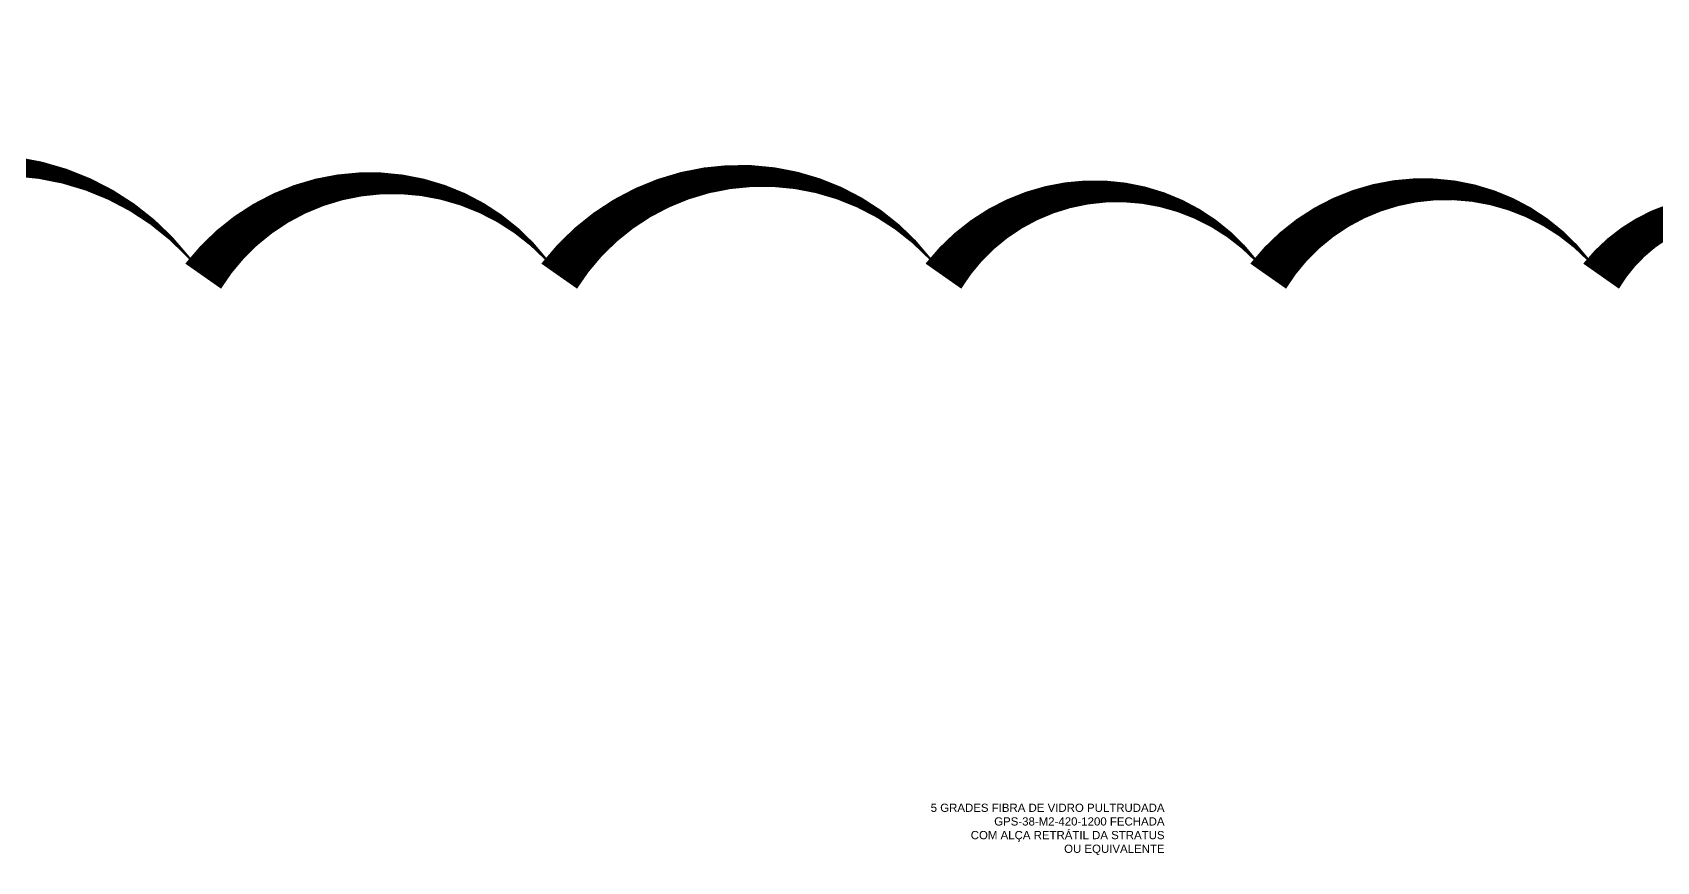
# Model space of a CAD drawing. Extents: x -160 to 364724, y -100 to 7353297.
# Drawn here: x 361688.79 to 361698.71, y 7348048.36 to 7348053.42 of the extents above; entities that cross this region are included whole.
import ezdxf

# ---------------------------------------------------------------- set-up
doc = ezdxf.new("R2010")
doc.units = 0
doc.header["$LTSCALE"] = 5
doc.layers.add('Q-PLATO', color=5, linetype='Continuous')
doc.layers.add('SANC_COTAS', color=1, linetype='Continuous')
doc.styles.add('R-80', font='arial.ttf')

msp = doc.modelspace()

# ---------------------------------------------------------------- linework, layer by layer
msp.add_lwpolyline([(361704.8286, 7348051.9352, 0, 0.2667, 0.520567), (361702.499, 7348051.9352, 0, 0.2667, 0.520567), (361699.9999, 7348051.9352, 0, 0.2667, 0.520567), (361698.3711, 7348051.9352, 0, 0.2667, 0.520567), (361696.338, 7348051.9352, 0, 0.2667, 0.520567), (361694.3547, 7348051.9352, 0, 0.2667, 0.520567), (361692.0082, 7348051.9352, 0, 0.2667, 0.520567), (361689.8341, 7348051.9352, 0, 0.2667, 0.520567), (361687.2393, 7348051.9352, 0, 0.2667, 0.520567)], format="xyseb")

# ---------------------------------------------------------------- wipeouts: each hides what was drawn before it
msp.add_wipeout([(361694.2621, 7348048.3792), (361695.7226, 7348048.3792), (361695.7226, 7348048.7333), (361694.2621, 7348048.7333)]).dxf.layer = 'SANC_COTAS'

# ---------------------------------------------------------------- next in the draw order: linework, layer by layer
at = {"layer": 'Q-PLATO'}
msp.add_circle((361680.2092, 7348035.5226), 46.9117, dxfattribs=at)

# ---------------------------------------------------------------- next in the draw order: texts
at = {"layer": 'SANC_COTAS', "color": 2, "insert": (361695.7051, 7348048.7158), "char_height": 0.05, "attachment_point": 3, "style": 'R-80'}
msp.add_mtext('5 GRADES FIBRA DE VIDRO PULTRUDADA\\PGPS-38-M2-420-1200 FECHADA\\PCOM ALÇA RETRÁTIL DA STRATUS\\POU EQUIVALENTE', dxfattribs=at)

doc.saveas('drawing.dxf')
